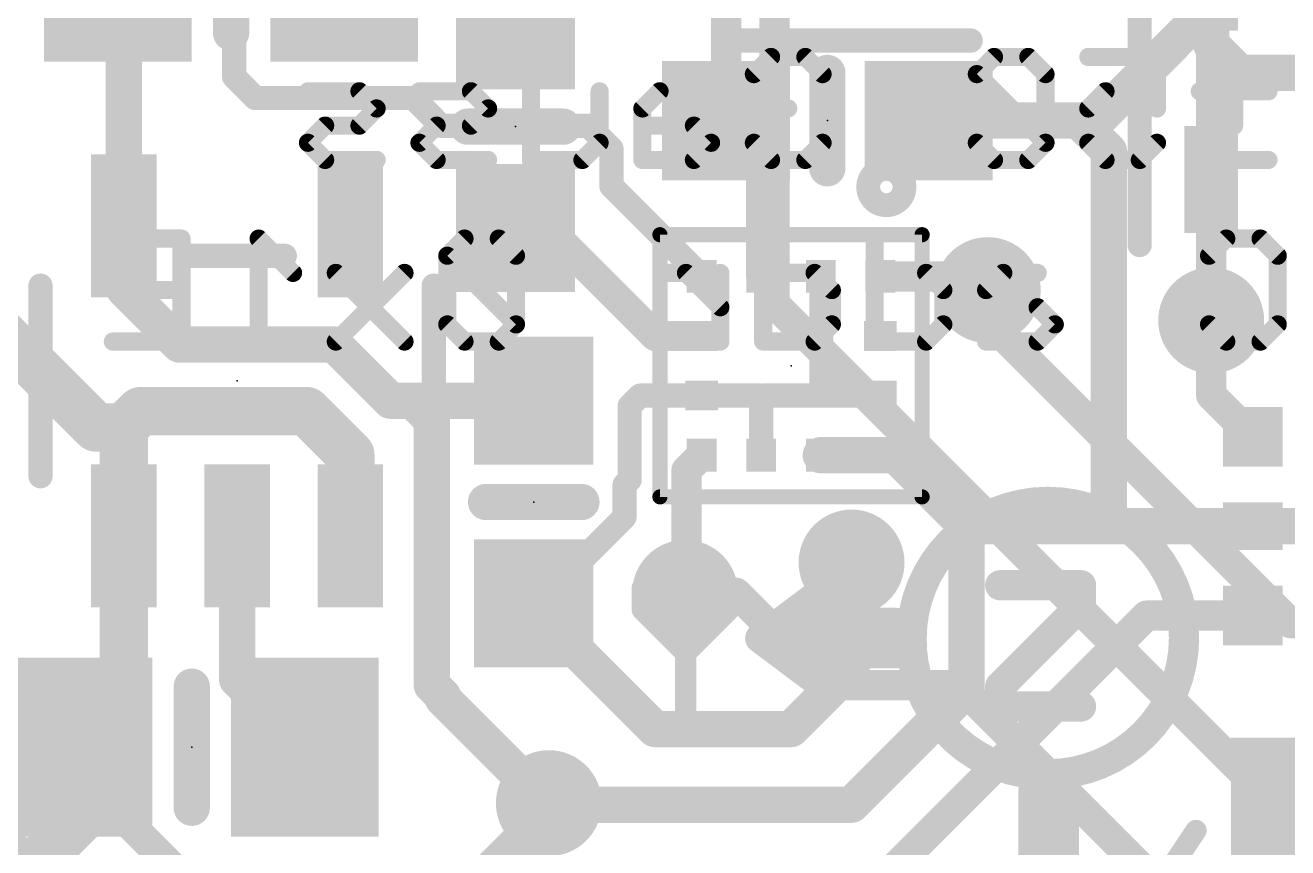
# Model space of a CAD drawing. Extents: x -0.1 to 25.5, y -0.1 to 17.9.
# Drawn here: x 6.27 to 16.87, y 4.85 to 11.75 of the extents above; entities that cross this region are included whole.
import ezdxf

# ---------------------------------------------------------------- set-up
doc = ezdxf.new("R2010")
doc.units = 0
for name, color, linetype in [('1', 12, 'CONTINUOUS'), ('16', 5, 'CONTINUOUS'), ('18', 110, 'CONTINUOUS'), ('21', 40, 'CONTINUOUS'), ('22', 6, 'CONTINUOUS'), ('23', 40, 'CONTINUOUS')]:
    doc.layers.add(name, color=color, linetype=linetype)

# ---------------------------------------------------------------- blocks, each defined once
blk = doc.blocks.new('RECT')
blk.add_solid([(-0.5, -0.5), (0.5, -0.5), (-0.5, 0.5), (0.5, 0.5)])
blk = doc.blocks.new('ROUNDV')
at = {"const_width": 0.5}
blk.add_lwpolyline([(0, -0.25, 1), (0, 0.25, 1), (0, -0.25)], format="xyb", dxfattribs=at)

msp = doc.modelspace()

# ---------------------------------------------------------------- linework, layer by layer
at = {"layer": '1'}
for points, const_width in [([(8.0262, 11.3158), (8.0262, 13.8178)], 0.2032), ([(7.1018, 10.0631), (7.1018, 12.1412)], 0.3048), ([(10.3886, 11.7466), (9.9432, 12.192)], 0.3048), ([(16.226, 12.153), (16.226, 11.587)], 0.3048), ([(12.1548, 10.9474), (12.1548, 12.1022)], 0.254), ([(15.2654, 10.9474), (16.226, 11.908)], 0.3048), ([(16.226, 11.587), (16.4656, 11.3474)], 0.3048), ([(16.4656, 11.3474), (17.6499, 11.3474)], 0.3048), ([(8.2048, 11.1372), (8.0262, 11.3158)], 0.2032), ([(9.5295, 11.1372), (8.2048, 11.1372)], 0.2032), ([(9.7623, 10.9043), (9.5295, 11.1372)], 0.2032), ([(12.45, 10.6522), (12.1548, 10.9474)], 0.254), ([(13.8548, 10.9474), (15.113, 10.9474)], 0.3048), ([(15.113, 10.9474), (15.2654, 10.9474)], 0.3048), ([(15.113, 10.9474), (15.367, 10.6934)], 0.3048), ([(10.9995, 10.9043), (9.7623, 10.9043)], 0.2032), ([(11.1934, 10.7104), (10.9995, 10.9043)], 0.2032), ([(11.1934, 10.3966), (11.1934, 10.7104)], 0.2032), ([(15.367, 10.6934), (15.367, 7.5438)], 0.3048), ([(12.45, 9.64), (12.45, 10.6522)], 0.254), ([(11.95, 9.64), (11.1934, 10.3966)], 0.2032), ([(16.226, 10.453), (16.226, 9.271)], 0.254), ([(7.1018, 9.5352), (7.1018, 10.0631)], 0.3048), ([(10.6544, 10.0466), (10.3886, 10.0466)], 0.254), ([(11.561, 9.14), (10.6544, 10.0466)], 0.254), ([(13.45, 9.64), (14.236, 9.64)], 0.254), ([(14.236, 9.64), (14.351, 9.525)], 0.254), ([(7.5692, 9.0678), (7.1018, 9.5352)], 0.3048), ([(12.95, 9.64), (12.954, 9.636)], 0.2032), ([(12.954, 9.636), (12.954, 8.64)], 0.2032), ([(5.85, 9.39), (6.8682, 8.3718)], 0.4064), ([(16.226, 9.271), (16.226, 8.643)], 0.254), ([(8.8675, 9.0678), (7.5692, 9.0678)], 0.3048), ([(9.3383, 8.597), (8.8675, 9.0678)], 0.3048), ([(11.95, 9.14), (11.561, 9.14)], 0.254), ([(7.1018, 8.3718), (7.239, 8.509)], 0.4064), ([(7.239, 8.509), (8.636, 8.509)], 0.4064), ([(9.0018, 8.1432), (8.636, 8.509)], 0.4064), ([(9.3383, 8.597), (9.525, 8.597)], 0.3048), ([(10.541, 8.597), (9.525, 8.597)], 0.3048), ([(9.525, 8.597), (9.6854, 8.4366)], 0.3048), ([(11.434, 8.64), (11.3458, 8.5518)], 0.2032), ([(11.95, 8.64), (11.434, 8.64)], 0.2032), ([(12.442, 8.64), (11.95, 8.64)], 0.2032), ([(12.45, 8.632), (12.442, 8.64)], 0.2032), ([(12.45, 8.632), (12.458, 8.64)], 0.2032), ([(12.45, 8.14), (12.45, 8.632)], 0.2032), ([(12.458, 8.64), (12.954, 8.64)], 0.2032), ([(12.954, 8.64), (13.45, 8.64)], 0.2032), ([(16.226, 8.643), (16.5752, 8.2938)], 0.254), ([(9.6854, 8.4366), (9.6854, 6.2122)], 0.3048), ([(11.3458, 8.5518), (11.3458, 7.9333)], 0.2032), ([(6.8682, 8.3718), (7.1018, 8.3718)], 0.4064), ([(7.1018, 7.4629), (7.1018, 8.3718)], 0.4064), ([(9.0018, 7.4629), (9.0018, 8.1432)], 0.4064), ([(11.95, 8.14), (11.823, 8.013)], 0.254), ([(12.95, 8.14), (13.45, 8.14)], 0.3048), ([(13.577, 8.14), (13.45, 8.14)], 0.3048), ([(14.1732, 7.5438), (13.577, 8.14)], 0.3048), ([(11.823, 8.013), (11.823, 7.124)], 0.254), ([(11.3458, 7.9333), (11.303, 7.8905)], 0.2032), ([(11.303, 7.8905), (11.303, 7.62)], 0.2032), ([(7.1018, 7.4629), (7.1018, 6.0706)], 0.4064), ([(11.303, 7.62), (10.58, 6.897)], 0.2032), ([(15.367, 7.5438), (14.1732, 7.5438)], 0.3048), ([(14.1732, 6.1722), (14.1732, 7.5438)], 0.3048), ([(16.5752, 7.5438), (15.367, 7.5438)], 0.3048), ([(16.5752, 7.5438), (17.526, 7.5438)], 0.3048), ([(8.0518, 7.4629), (8.0518, 6.2586)], 0.3048), ([(13.208, 6.35), (13.208, 7.239)], 0.3048), ([(11.823, 7.124), (11.7475, 7.0485)], 0.254), ([(11.7475, 7.0485), (11.811, 6.985)], 0.254), ([(10.541, 6.897), (10.541, 6.858)], 0.3048), ([(10.541, 6.858), (11.557, 5.842)], 0.3048), ([(10.58, 6.897), (10.541, 6.897)], 0.2032), ([(15.6838, 6.7938), (12.7, 3.81)], 0.254), ([(16.5752, 6.7938), (15.6838, 6.7938)], 0.254), ([(12.7, 5.842), (13.208, 6.35)], 0.3048), ([(8.0518, 6.2586), (8.6208, 5.6896)], 0.3048), ([(9.6854, 6.2122), (9.779, 6.1186)], 0.3048), ([(7.1018, 6.0706), (6.7208, 5.6896)], 0.4064), ([(9.779, 6.1186), (9.779, 6.096)], 0.3048), ([(13.208, 5.207), (14.1732, 6.1722)], 0.3048), ([(9.779, 6.096), (10.668, 5.207)], 0.3048), ([(11.557, 5.842), (12.7, 5.842)], 0.3048), ([(6.7208, 5.6896), (6.7208, 5.0698)], 0.4064), ([(10.668, 5.08), (10.668, 5.207)], 0.4064), ([(10.668, 5.207), (10.668, 5.2197)], 0.3048), ([(10.668, 5.207), (13.208, 5.207)], 0.3048), ([(6.7208, 5.0698), (5.08, 3.429)], 0.4064), ([(9.652, 4.064), (10.668, 5.08)], 0.4064)]:
    msp.add_lwpolyline(points, dxfattribs=dict(at, const_width=const_width))
for points, const_width in [([(10.3347, 11.6927, 1), (10.4425, 11.8005)], 0.1524), ([(16.2799, 11.6409, 1), (16.1721, 11.5331)], 0.1524), ([(16.1498, 11.587, 1), (16.3022, 11.587)], 0.1524), ([(16.4656, 11.4236, 1), (16.4656, 11.2712)], 0.1524), ([(16.4117, 11.2935, 1), (16.5195, 11.4013)], 0.1524), ([(8.0621, 11.3517, 1), (7.9903, 11.2798)], 0.1016), ([(7.9754, 11.3158, 1), (8.077, 11.3158)], 0.1016), ([(8.2048, 11.188, 1), (8.2048, 11.0864)], 0.1016), ([(9.5654, 11.1731, 1), (9.4935, 11.1013)], 0.1016), ([(9.5295, 11.0864, 1), (9.5295, 11.188)], 0.1016), ([(8.1688, 11.1013, 1), (8.2407, 11.1731)], 0.1016), ([(12.1997, 10.9923, 1), (12.1099, 10.9025)], 0.127), ([(13.8548, 11.0236, 1), (13.8548, 10.8712)], 0.1524), ([(15.113, 11.0236, 1), (15.113, 10.8712)], 0.1524), ([(15.1669, 11.0013, 1), (15.0591, 10.8935)], 0.1524), ([(15.113, 10.8712, 1), (15.113, 11.0236)], 0.1524), ([(15.2115, 11.0013, 1), (15.3193, 10.8935)], 0.1524), ([(15.2654, 10.8712, 1), (15.2654, 11.0236)], 0.1524), ([(9.7623, 10.9551, 1), (9.7623, 10.8535)], 0.1016), ([(9.7264, 10.8684, 1), (9.7983, 10.9402)], 0.1016), ([(11.0354, 10.9402, 1), (10.9635, 10.8684)], 0.1016), ([(10.9995, 10.8535, 1), (10.9995, 10.9551)], 0.1016), ([(12.0913, 10.9474, 1), (12.2183, 10.9474)], 0.127), ([(11.2442, 10.7104, 1), (11.1426, 10.7104)], 0.1016), ([(15.4432, 10.6934, 1), (15.2908, 10.6934)], 0.1524), ([(15.3131, 10.6395, 1), (15.4209, 10.7473)], 0.1524), ([(11.1575, 10.6744, 1), (11.2293, 10.7463)], 0.1016), ([(12.5135, 10.6522, 1), (12.3865, 10.6522)], 0.127), ([(12.4051, 10.6073, 1), (12.4949, 10.6971)], 0.127), ([(11.2293, 10.4325, 1), (11.1575, 10.3607)], 0.1016), ([(16.2895, 10.453, 1), (16.1625, 10.453)], 0.127), ([(11.1426, 10.3966, 1), (11.2442, 10.3966)], 0.1016), ([(7.178, 10.0631, 1), (7.0256, 10.0631)], 0.1524), ([(10.3886, 10.1101, 1), (10.3886, 9.9831)], 0.127), ([(10.6993, 10.0915, 1), (10.6095, 10.0017)], 0.127), ([(10.6544, 9.9831, 1), (10.6544, 10.1101)], 0.127), ([(7.0256, 10.0631, 1), (7.178, 10.0631)], 0.1524), ([(13.45, 9.7035, 1), (13.45, 9.5765)], 0.127), ([(14.2809, 9.6849, 1), (14.1911, 9.5951)], 0.127), ([(14.236, 9.5765, 1), (14.236, 9.7035)], 0.127), ([(7.1557, 9.5891, 1), (7.0479, 9.4813)], 0.1524), ([(11.9141, 9.6041, 1), (11.9859, 9.6759)], 0.1016), ([(12.3865, 9.64, 1), (12.5135, 9.64)], 0.127), ([(12.9859, 9.6759, 1), (12.9141, 9.6041)], 0.1016), ([(13.0048, 9.636, 1), (12.9032, 9.636)], 0.1016), ([(12.9181, 9.6001, 1), (12.9899, 9.6719)], 0.1016), ([(7.0256, 9.5352, 1), (7.178, 9.5352)], 0.1524), ([(14.3061, 9.4801, 1), (14.3959, 9.5699)], 0.127), ([(16.2895, 9.271, 1), (16.1625, 9.271)], 0.127), ([(16.1625, 9.271, 1), (16.2895, 9.271)], 0.127), ([(7.5692, 9.144, 1), (7.5692, 8.9916)], 0.1524), ([(8.9214, 9.1217, 1), (8.8136, 9.0139)], 0.1524), ([(8.8675, 8.9916, 1), (8.8675, 9.144)], 0.1524), ([(11.561, 9.2035, 1), (11.561, 9.0765)], 0.127), ([(11.5161, 9.0951, 1), (11.6059, 9.1849)], 0.127), ([(11.95, 9.0765, 1), (11.95, 9.2035)], 0.127), ([(7.5153, 9.0139, 1), (7.6231, 9.1217)], 0.1524), ([(7.239, 8.6106, 1), (7.239, 8.4074)], 0.2032), ([(7.3108, 8.4372, 1), (7.1672, 8.5808)], 0.2032), ([(8.7078, 8.5808, 1), (8.5642, 8.4372)], 0.2032), ([(8.636, 8.4074, 1), (8.636, 8.6106)], 0.2032), ([(9.3383, 8.6732, 1), (9.3383, 8.5208)], 0.1524), ([(9.2844, 8.5431, 1), (9.3922, 8.6509)], 0.1524), ([(9.525, 8.6732, 1), (9.525, 8.5208)], 0.1524), ([(9.5789, 8.6509, 1), (9.4711, 8.5431)], 0.1524), ([(9.525, 8.5208, 1), (9.525, 8.6732)], 0.1524), ([(10.541, 8.5208, 1), (10.541, 8.6732)], 0.1524), ([(11.434, 8.6908, 1), (11.434, 8.5892)], 0.1016), ([(11.4699, 8.6041, 1), (11.3981, 8.6759)], 0.1016), ([(11.95, 8.6908, 1), (11.95, 8.5892)], 0.1016), ([(11.95, 8.5892, 1), (11.95, 8.6908)], 0.1016), ([(12.4779, 8.6759, 1), (12.4061, 8.6041)], 0.1016), ([(12.5008, 8.632, 1), (12.3992, 8.632)], 0.1016), ([(12.4141, 8.6679, 1), (12.4859, 8.5961)], 0.1016), ([(12.458, 8.6908, 1), (12.458, 8.5892)], 0.1016), ([(12.4141, 8.5961, 1), (12.4859, 8.6679)], 0.1016), ([(12.4939, 8.6041, 1), (12.4221, 8.6759)], 0.1016), ([(12.442, 8.5892, 1), (12.442, 8.6908)], 0.1016), ([(12.954, 8.6908, 1), (12.954, 8.5892)], 0.1016), ([(12.9032, 8.64, 1), (13.0048, 8.64)], 0.1016), ([(12.954, 8.5892, 1), (12.954, 8.6908)], 0.1016), ([(13.45, 8.5892, 1), (13.45, 8.6908)], 0.1016), ([(16.2709, 8.6879, 1), (16.1811, 8.5981)], 0.127), ([(16.1625, 8.643, 1), (16.2895, 8.643)], 0.127), ([(9.7616, 8.4366, 1), (9.6092, 8.4366)], 0.1524), ([(11.3966, 8.5518, 1), (11.295, 8.5518)], 0.1016), ([(11.3099, 8.5877, 1), (11.3817, 8.5159)], 0.1016), ([(6.8682, 8.4734, 1), (6.8682, 8.2702)], 0.2032), ([(6.7964, 8.3, 1), (6.94, 8.4436)], 0.2032), ([(7.2034, 8.3718, 1), (7.0002, 8.3718)], 0.2032), ([(7.03, 8.4436, 1), (7.1736, 8.3)], 0.2032), ([(7.1018, 8.2702, 1), (7.1018, 8.4734)], 0.2032), ([(9.6315, 8.3827, 1), (9.7393, 8.4905)], 0.1524), ([(16.5303, 8.2489, 1), (16.6201, 8.3387)], 0.127), ([(9.1034, 8.1432, 1), (8.9002, 8.1432)], 0.2032), ([(8.93, 8.0714, 1), (9.0736, 8.215)], 0.2032), ([(11.9949, 8.0951, 1), (11.9051, 8.1849)], 0.127), ([(12.95, 8.2162, 1), (12.95, 8.0638)], 0.1524), ([(13.45, 8.2162, 1), (13.45, 8.0638)], 0.1524), ([(13.45, 8.0638, 1), (13.45, 8.2162)], 0.1524), ([(13.6309, 8.1939, 1), (13.5231, 8.0861)], 0.1524), ([(13.577, 8.0638, 1), (13.577, 8.2162)], 0.1524), ([(12.3992, 8.14, 1), (12.5008, 8.14)], 0.1016), ([(11.8865, 8.013, 1), (11.7595, 8.013)], 0.127), ([(11.7781, 8.0579, 1), (11.8679, 7.9681)], 0.127), ([(11.3538, 7.8905, 1), (11.2522, 7.8905)], 0.1016), ([(11.2671, 7.9264, 1), (11.3389, 7.8545)], 0.1016), ([(11.295, 7.9333, 1), (11.3966, 7.9333)], 0.1016), ([(11.3817, 7.8973, 1), (11.3099, 7.9692)], 0.1016), ([(7.2034, 7.4629, 1), (7.0002, 7.4629)], 0.2032), ([(11.2522, 7.62, 1), (11.3538, 7.62)], 0.1016), ([(11.3389, 7.5841, 1), (11.2671, 7.6559)], 0.1016), ([(14.1732, 7.62, 1), (14.1732, 7.4676)], 0.1524), ([(14.2494, 7.5438, 1), (14.097, 7.5438)], 0.1524), ([(14.1193, 7.4899, 1), (14.2271, 7.5977)], 0.1524), ([(15.367, 7.62, 1), (15.367, 7.4676)], 0.1524), ([(15.367, 7.4676, 1), (15.367, 7.62)], 0.1524), ([(16.5752, 7.62, 1), (16.5752, 7.4676)], 0.1524), ([(16.5752, 7.4676, 1), (16.5752, 7.62)], 0.1524), ([(7.0002, 7.4629, 1), (7.2034, 7.4629)], 0.2032), ([(8.128, 7.4629, 1), (7.9756, 7.4629)], 0.1524), ([(8.9002, 7.4629, 1), (9.1034, 7.4629)], 0.2032), ([(15.2908, 7.5438, 1), (15.4432, 7.5438)], 0.1524), ([(13.2842, 7.239, 1), (13.1318, 7.239)], 0.1524), ([(11.8679, 7.0791, 1), (11.7781, 7.1689)], 0.127), ([(11.7924, 7.0934, 1), (11.7026, 7.0036)], 0.127), ([(11.7026, 7.0934, 1), (11.7924, 7.0036)], 0.127), ([(11.7595, 7.124, 1), (11.8865, 7.124)], 0.127), ([(10.6172, 6.897, 1), (10.4648, 6.897)], 0.1524), ([(10.5949, 6.9119, 1), (10.4871, 6.8041)], 0.1524), ([(10.541, 6.9478, 1), (10.541, 6.8462)], 0.1016), ([(10.58, 6.8462, 1), (10.58, 6.9478)], 0.1016), ([(11.7661, 6.9401, 1), (11.8559, 7.0299)], 0.127), ([(10.4648, 6.858, 1), (10.6172, 6.858)], 0.1524), ([(10.5441, 6.9329, 1), (10.6159, 6.8611)], 0.1016), ([(15.6838, 6.8573, 1), (15.6838, 6.7303)], 0.127), ([(15.7287, 6.7489, 1), (15.6389, 6.8387)], 0.127), ([(16.5752, 6.7303, 1), (16.5752, 6.8573)], 0.127), ([(13.2619, 6.2961, 1), (13.1541, 6.4039)], 0.1524), ([(8.1057, 6.3125, 1), (7.9979, 6.2047)], 0.1524), ([(9.7393, 6.2661, 1), (9.6315, 6.1583)], 0.1524), ([(13.1318, 6.35, 1), (13.2842, 6.35)], 0.1524), ([(7.1736, 5.9988, 1), (7.03, 6.1424)], 0.2032), ([(7.9756, 6.2586, 1), (8.128, 6.2586)], 0.1524), ([(9.6092, 6.2122, 1), (9.7616, 6.2122)], 0.1524), ([(9.8552, 6.1186, 1), (9.7028, 6.1186)], 0.1524), ([(14.2271, 6.1183, 1), (14.1193, 6.2261)], 0.1524), ([(7.0002, 6.0706, 1), (7.2034, 6.0706)], 0.2032), ([(9.8329, 6.1499, 1), (9.7251, 6.0421)], 0.1524), ([(9.7028, 6.096, 1), (9.8552, 6.096)], 0.1524), ([(9.7251, 6.0647, 1), (9.8329, 6.1725)], 0.1524), ([(14.097, 6.1722, 1), (14.2494, 6.1722)], 0.1524), ([(11.557, 5.9182, 1), (11.557, 5.7658)], 0.1524), ([(11.5031, 5.7881, 1), (11.6109, 5.8959)], 0.1524), ([(12.6461, 5.8959, 1), (12.7539, 5.7881)], 0.1524), ([(12.7, 5.7658, 1), (12.7, 5.9182)], 0.1524), ([(6.8224, 5.6896, 1), (6.6192, 5.6896)], 0.2032), ([(6.649, 5.7614, 1), (6.7926, 5.6178)], 0.2032), ([(8.5669, 5.6357, 1), (8.6747, 5.7435)], 0.1524), ([(10.7696, 5.207, 1), (10.5664, 5.207)], 0.2032), ([(10.7442, 5.2197, 1), (10.5918, 5.2197)], 0.1524), ([(10.668, 5.2832, 1), (10.668, 5.1308)], 0.1524), ([(10.6141, 5.1531, 1), (10.7219, 5.2609)], 0.1524), ([(13.1541, 5.2609, 1), (13.2619, 5.1531)], 0.1524), ([(13.208, 5.1308, 1), (13.208, 5.2832)], 0.1524), ([(6.7926, 4.998, 1), (6.649, 5.1416)], 0.2032), ([(10.7398, 5.0082, 1), (10.5962, 5.1518)], 0.2032), ([(10.5918, 5.207, 1), (10.7442, 5.207)], 0.1524), ([(6.6192, 5.0698, 1), (6.8224, 5.0698)], 0.2032), ([(10.5664, 5.08, 1), (10.7696, 5.08)], 0.2032)]:
    msp.add_lwpolyline(points, format="xyb", dxfattribs=dict(at, const_width=const_width))
at = {"layer": '16', "const_width": 0.254}
for points in [[(16.226, 12.857), (16.226, 9.271)], [(12.5603, 12.7), (12.5603, 9.4107)], [(14.351, 9.525), (14.351, 9.271)], [(18.034, 3.937), (12.5603, 9.4107)], [(16.891, 6.731), (14.351, 9.271)], [(3.683, 8.509), (7.747, 4.445)], [(3.6714, 7.366), (7.1004, 3.937)], [(11.811, 6.985), (12.2394, 6.985)], [(12.2394, 6.985), (13.0141, 6.2103)], [(19.05, 6.731), (16.891, 6.731)], [(13.0141, 6.2103), (14.1097, 6.2103)], [(14.1097, 6.2103), (17.78, 2.54)]]:
    msp.add_lwpolyline(points, dxfattribs=at)
at = {"layer": '16', "const_width": 0.127}
for points in [[(14.4145, 9.525, 1), (14.2875, 9.525)], [(12.6052, 9.4556, 1), (12.5154, 9.3658)], [(12.4968, 9.4107, 1), (12.6238, 9.4107)], [(14.3959, 9.3159, 1), (14.3061, 9.2261)], [(14.2875, 9.271, 1), (14.4145, 9.271)], [(16.1625, 9.271, 1), (16.2895, 9.271)], [(11.811, 7.0485, 1), (11.811, 6.9215)], [(12.2843, 7.0299, 1), (12.1945, 6.9401)], [(12.2394, 6.9215, 1), (12.2394, 7.0485)], [(16.891, 6.7945, 1), (16.891, 6.6675)], [(16.8461, 6.6861, 1), (16.9359, 6.7759)], [(13.0141, 6.2738, 1), (13.0141, 6.1468)], [(12.9692, 6.1654, 1), (13.059, 6.2552)], [(14.1546, 6.2552, 1), (14.0648, 6.1654)], [(14.1097, 6.1468, 1), (14.1097, 6.2738)]]:
    msp.add_lwpolyline(points, format="xyb", dxfattribs=at)
at = {"layer": '21'}
for points, const_width in [([(8.001, 12.7), (8.001, 11.684)], 0.3048), ([(15.626, 9.903), (15.626, 12.703)], 0.2032), ([(14.208, 11.619), (12.208, 11.619)], 0.2032), ([(13.0048, 11.3474), (13.0048, 10.5474)], 0.3048), ([(9.9886, 10.8966), (10.7886, 10.8966)], 0.3048), ([(11.6, 7.79), (11.6, 9.99)], 0.127), ([(11.6, 9.99), (13.8, 9.99)], 0.127), ([(13.8, 9.99), (13.8, 7.79)], 0.127), ([(7.6518, 9.813), (8.4518, 9.813)], 0.2032), ([(6.4018, 9.563), (6.4018, 7.963)], 0.2032), ([(9.7018, 9.563), (9.7018, 7.963)], 0.2032), ([(10.941, 7.747), (10.141, 7.747)], 0.3048), ([(13.8, 7.79), (11.6, 7.79)], 0.127), ([(11.4514, 7.025), (11.4514, 6.8428)], 0.1778), ([(12.1802, 6.8428), (12.1802, 7.025)], 0.1778), ([(12.442, 6.605), (12.95, 6.986)], 0.254), ([(12.95, 6.986), (12.95, 6.732)], 0.254), ([(14.4556, 7.0484), (15.1335, 7.0484)], 0.254), ([(15.1335, 7.0484), (15.1335, 6.8789)], 0.254), ([(15.1335, 6.8789), (14.4556, 6.201)], 0.254), ([(11.4514, 6.8428), (11.8158, 6.4785)], 0.1778), ([(11.8158, 6.4785), (12.1802, 6.8428)], 0.1778), ([(12.7793, 6.858), (12.95, 6.858)], 0.254), ([(12.95, 6.732), (13.585, 6.732)], 0.254), ([(13.585, 6.732), (13.585, 6.478)], 0.254), ([(12.95, 6.224), (12.442, 6.605)], 0.254), ([(12.4433, 6.604), (13.585, 6.604)], 0.254), ([(13.585, 6.478), (12.95, 6.478)], 0.254), ([(12.95, 6.478), (12.95, 6.224)], 0.254), ([(11.8158, 6.4785), (11.8158, 5.9319)], 0.1778), ([(12.782, 6.35), (12.95, 6.35)], 0.254), ([(7.6708, 6.1976), (7.6708, 5.1816)], 0.3048), ([(14.4556, 6.201), (14.4556, 6.0315)], 0.254), ([(14.4556, 6.0315), (15.1335, 6.0315)], 0.254), ([(14.736, 5.333), (14.99, 5.333)], 0.254), ([(14.736, 4.698), (14.736, 5.333)], 0.254), ([(14.99, 5.333), (14.99, 4.698)], 0.254), ([(14.736, 5.08), (14.99, 5.08)], 0.254), ([(15.37, 4.991), (16.0988, 3.8979)], 0.1778), ([(16.0988, 4.991), (15.37, 3.8979)], 0.1778), ([(14.736, 4.826), (14.99, 4.826)], 0.254)]:
    msp.add_lwpolyline(points, dxfattribs=dict(at, const_width=const_width))
for points, const_width in [([(7.9248, 11.684, 1), (8.0772, 11.684)], 0.1524), ([(12.208, 11.6698, 1), (12.208, 11.5682)], 0.1016), ([(14.208, 11.5682, 1), (14.208, 11.6698)], 0.1016), ([(13.081, 11.3474, 1), (12.9286, 11.3474)], 0.1524), ([(9.9886, 10.9728, 1), (9.9886, 10.8204)], 0.1524), ([(10.7886, 10.8204, 1), (10.7886, 10.9728)], 0.1524), ([(12.9286, 10.5474, 1), (13.081, 10.5474)], 0.1524), ([(13.5, 10.29, 1), (13.5, 10.49, 1), (13.5, 10.29)], 0.3048), ([(11.6, 10.0218, 1), (11.6, 9.9582)], 0.0635), ([(11.6318, 9.99, 1), (11.5683, 9.99)], 0.0635), ([(13.8318, 9.99, 1), (13.7683, 9.99)], 0.0635), ([(13.8, 9.9582, 1), (13.8, 10.0218)], 0.0635), ([(7.6518, 9.8638, 1), (7.6518, 9.7622)], 0.1016), ([(8.4518, 9.7622, 1), (8.4518, 9.8638)], 0.1016), ([(15.5752, 9.903, 1), (15.6768, 9.903)], 0.1016), ([(6.4526, 9.563, 1), (6.351, 9.563)], 0.1016), ([(9.7526, 9.563, 1), (9.651, 9.563)], 0.1016), ([(6.351, 7.963, 1), (6.4526, 7.963)], 0.1016), ([(9.651, 7.963, 1), (9.7526, 7.963)], 0.1016), ([(10.141, 7.8232, 1), (10.141, 7.6708)], 0.1524), ([(10.941, 7.6708, 1), (10.941, 7.8232)], 0.1524), ([(11.6, 7.8217, 1), (11.6, 7.7583)], 0.0635), ([(14.855, 7.748, 0.4142), (13.712, 6.605)], 0.254), ([(13.8, 7.7583, 1), (13.8, 7.8217)], 0.0635), ([(15.998, 6.605, 0.4142), (14.855, 7.748)], 0.254), ([(14.855, 7.8115, 1), (14.855, 7.6845)], 0.127), ([(14.855, 7.6845, 1), (14.855, 7.8115)], 0.127), ([(11.5683, 7.79, 1), (11.6318, 7.79)], 0.0635), ([(13.7683, 7.79, 1), (13.8318, 7.79)], 0.0635), ([(11.4959, 7.025, 1), (11.407, 7.025)], 0.0889), ([(12.2246, 7.025, 1), (12.1357, 7.025)], 0.0889), ([(13.0135, 6.986, 1), (12.8865, 6.986)], 0.127), ([(12.9881, 6.9352, 1), (12.9119, 7.0368)], 0.127), ([(14.4556, 7.1119, 1), (14.4556, 6.9849)], 0.127), ([(15.197, 7.0484, 1), (15.07, 7.0484)], 0.127), ([(15.1335, 6.9849, 1), (15.1335, 7.1119)], 0.127), ([(15.1784, 6.834, 1), (15.0886, 6.9238)], 0.127), ([(11.4828, 6.8743, 1), (11.42, 6.8114)], 0.0889), ([(11.407, 6.8428, 1), (11.4959, 6.8428)], 0.0889), ([(12.1357, 6.8428, 1), (12.2246, 6.8428)], 0.0889), ([(12.2116, 6.8114, 1), (12.1487, 6.8743)], 0.0889), ([(12.7793, 6.9215, 1), (12.7793, 6.7945)], 0.127), ([(12.95, 6.7945, 1), (12.95, 6.9215)], 0.127), ([(15.07, 6.8789, 1), (15.197, 6.8789)], 0.127), ([(12.95, 6.7955, 1), (12.95, 6.6685)], 0.127), ([(12.8865, 6.732, 1), (13.0135, 6.732)], 0.127), ([(13.6485, 6.732, 1), (13.5215, 6.732)], 0.127), ([(13.585, 6.6685, 1), (13.585, 6.7955)], 0.127), ([(12.4801, 6.6558, 1), (12.4039, 6.5542)], 0.127), ([(12.4039, 6.6558, 1), (12.4801, 6.5542)], 0.127), ([(12.4433, 6.6675, 1), (12.4433, 6.5405)], 0.127), ([(13.585, 6.5405, 1), (13.585, 6.6675)], 0.127), ([(13.712, 6.605, 0.4245), (14.855, 5.462)], 0.254), ([(13.7755, 6.6039, 1), (13.6485, 6.6061)], 0.127), ([(14.855, 5.462, 0.4142), (15.998, 6.605)], 0.254), ([(16.0615, 6.605, 1), (15.9345, 6.605)], 0.127), ([(12.95, 6.5415, 1), (12.95, 6.4145)], 0.127), ([(13.0135, 6.478, 1), (12.8865, 6.478)], 0.127), ([(13.585, 6.4145, 1), (13.585, 6.5415)], 0.127), ([(13.6485, 6.605, 1), (13.7755, 6.605)], 0.127), ([(15.9345, 6.605, 1), (16.0615, 6.605)], 0.127), ([(11.7843, 6.5099, 1), (11.8472, 6.447)], 0.0889), ([(11.8602, 6.4785, 1), (11.7713, 6.4785)], 0.0889), ([(11.7843, 6.447, 1), (11.8472, 6.5099)], 0.0889), ([(12.782, 6.4135, 1), (12.782, 6.2865)], 0.127), ([(12.95, 6.2865, 1), (12.95, 6.4135)], 0.127), ([(13.5215, 6.478, 1), (13.6485, 6.478)], 0.127), ([(7.747, 6.1976, 1), (7.5946, 6.1976)], 0.1524), ([(12.8865, 6.224, 1), (13.0135, 6.224)], 0.127), ([(12.9119, 6.1732, 1), (12.9881, 6.2748)], 0.127), ([(14.5191, 6.201, 1), (14.3921, 6.201)], 0.127), ([(14.4107, 6.2459, 1), (14.5005, 6.1561)], 0.127), ([(14.4556, 6.095, 1), (14.4556, 5.968)], 0.127), ([(15.1335, 5.968, 1), (15.1335, 6.095)], 0.127), ([(14.3921, 6.0315, 1), (14.5191, 6.0315)], 0.127), ([(11.7713, 5.9319, 1), (11.8602, 5.9319)], 0.0889), ([(14.855, 5.5255, 1), (14.855, 5.3985)], 0.127), ([(14.8561, 5.3985, 1), (14.8539, 5.5255)], 0.127), ([(14.736, 5.3965, 1), (14.736, 5.2695)], 0.127), ([(14.7995, 5.333, 1), (14.6725, 5.333)], 0.127), ([(15.0535, 5.333, 1), (14.9265, 5.333)], 0.127), ([(14.99, 5.2695, 1), (14.99, 5.3965)], 0.127), ([(7.5946, 5.1816, 1), (7.747, 5.1816)], 0.1524), ([(14.736, 5.1435, 1), (14.736, 5.0165)], 0.127), ([(14.99, 5.0165, 1), (14.99, 5.1435)], 0.127), ([(15.407, 5.0157, 1), (15.333, 4.9664)], 0.0889), ([(16.1357, 4.9664, 1), (16.0618, 5.0157)], 0.0889), ([(14.736, 4.8895, 1), (14.736, 4.7625)], 0.127), ([(14.99, 4.7625, 1), (14.99, 4.8895)], 0.127)]:
    msp.add_lwpolyline(points, format="xyb", dxfattribs=dict(at, const_width=const_width))
at = {"layer": '22', "const_width": 0.1524}
for points in [[(12.3883, 11.3375), (12.5324, 11.4815)], [(12.5324, 11.4815), (12.8205, 11.4815)], [(12.8205, 11.4815), (12.9646, 11.3375)], [(14.4034, 11.4815), (14.2594, 11.3375)], [(14.6915, 11.4815), (14.4034, 11.4815)], [(14.8356, 11.3375), (14.6915, 11.4815)], [(15.1949, 11.4815), (15.7711, 11.4815)], [(15.7711, 11.4815), (15.7711, 11.0494)], [(16.4185, 11.4815), (16.4185, 10.9053)], [(12.9646, 11.3375), (12.9646, 10.7613)], [(14.2594, 11.3375), (14.2594, 10.7613)], [(14.8356, 10.7613), (14.2594, 11.3375)], [(14.8356, 10.7613), (14.8356, 11.3375)], [(9.0784, 11.1934), (8.6463, 11.1934)], [(9.2225, 11.0494), (9.0784, 11.1934)], [(10.014, 11.1934), (9.5818, 11.1934)], [(10.158, 11.0494), (10.014, 11.1934)], [(10.5173, 10.6172), (10.5173, 11.1934)], [(11.0935, 11.1934), (11.0935, 10.7613)], [(11.5969, 11.1934), (11.4528, 11.0494)], [(11.885, 11.1934), (11.5969, 11.1934)], [(15.339, 11.1934), (15.1949, 11.0494)], [(15.483, 11.1934), (15.339, 11.1934)], [(15.7711, 11.0494), (15.483, 11.1934)], [(16.7066, 11.1934), (16.1304, 11.1934)], [(9.0784, 10.9053), (9.2225, 11.0494)], [(10.014, 10.9053), (10.158, 11.0494)], [(11.4528, 11.0494), (11.4528, 10.6172)], [(12.3883, 10.7613), (12.3883, 11.0494)], [(12.3883, 11.0494), (12.6765, 11.0494)], [(15.1949, 11.0494), (15.1949, 10.7613)], [(8.6463, 10.7613), (8.7903, 10.9053)], [(8.7903, 10.9053), (9.0784, 10.9053)], [(9.5818, 10.7613), (9.7258, 10.9053)], [(9.7258, 10.9053), (10.014, 10.9053)], [(11.885, 10.9053), (11.4528, 10.9053)], [(12.029, 10.7613), (11.885, 10.9053)], [(8.7903, 10.6172), (8.6463, 10.7613)], [(9.7258, 10.6172), (9.5818, 10.7613)], [(11.0935, 10.7613), (10.9495, 10.6172)], [(11.885, 10.6172), (12.029, 10.7613)], [(12.5324, 10.6172), (12.3883, 10.7613)], [(12.9646, 10.7613), (12.8205, 10.6172)], [(14.2594, 10.7613), (14.4034, 10.6172)], [(14.6915, 10.6172), (14.8356, 10.7613)], [(15.1949, 10.7613), (15.339, 10.6172)], [(15.6271, 10.6172), (15.7711, 10.7613)], [(9.2225, 10.6172), (8.7903, 10.6172)], [(10.158, 10.6172), (9.7258, 10.6172)], [(10.9495, 10.6172), (10.5173, 10.6172)], [(11.4528, 10.6172), (11.885, 10.6172)], [(12.8205, 10.6172), (12.5324, 10.6172)], [(14.4034, 10.6172), (14.6915, 10.6172)], [(15.339, 10.6172), (15.6271, 10.6172)], [(16.7066, 10.6172), (16.1304, 10.6172)], [(7.0091, 9.9575), (7.5853, 9.9575)], [(7.5853, 9.9575), (7.5853, 9.0932)], [(8.5209, 9.6694), (8.2327, 9.9575)], [(8.2327, 9.9575), (8.2327, 9.0932)], [(9.9597, 9.9575), (9.8157, 9.8135)], [(10.2478, 9.9575), (9.9597, 9.9575)], [(10.3919, 9.8135), (10.2478, 9.9575)], [(12.4663, 9.9575), (12.4663, 9.0932)], [(13.4018, 9.9575), (13.4018, 9.0932)], [(16.2084, 9.8135), (16.3524, 9.9575)], [(16.3524, 9.9575), (16.6405, 9.9575)], [(16.6405, 9.9575), (16.7846, 9.8135)], [(9.8157, 9.8135), (9.8157, 9.2373)], [(10.3919, 9.2373), (9.8157, 9.8135)], [(10.3919, 9.2373), (10.3919, 9.8135)], [(16.7846, 9.8135), (16.7846, 9.2373)], [(9.4564, 9.6694), (8.8801, 9.0932)], [(9.4564, 9.0932), (8.8801, 9.6694)], [(11.8189, 9.6694), (11.6748, 9.6694)], [(12.107, 9.3813), (11.8189, 9.6694)], [(12.107, 9.0932), (12.107, 9.6694)], [(12.8985, 9.6694), (12.4663, 9.6694)], [(13.0425, 9.5254), (12.8985, 9.6694)], [(13.834, 9.6694), (13.4018, 9.6694)], [(13.978, 9.5254), (13.834, 9.6694)], [(14.4814, 9.6694), (14.3373, 9.5254)], [(14.7695, 9.6694), (14.4814, 9.6694)], [(7.5853, 9.5254), (7.2972, 9.5254)], [(13.0425, 9.2373), (13.0425, 9.5254)], [(13.978, 9.2373), (13.978, 9.5254)], [(14.3373, 9.5254), (14.3373, 9.0932)], [(14.7695, 9.3813), (14.3373, 9.3813)], [(14.9136, 9.2373), (14.7695, 9.3813)], [(9.8157, 9.2373), (9.9597, 9.0932)], [(10.2478, 9.0932), (10.3919, 9.2373)], [(12.8985, 9.0932), (13.0425, 9.2373)], [(13.834, 9.0932), (13.978, 9.2373)], [(14.7695, 9.0932), (14.9136, 9.2373)], [(16.3524, 9.0932), (16.2084, 9.2373)], [(16.7846, 9.2373), (16.6405, 9.0932)], [(7.5853, 9.0932), (7.0091, 9.0932)], [(8.5209, 9.0932), (7.9446, 9.0932)], [(9.9597, 9.0932), (10.2478, 9.0932)], [(12.4663, 9.0932), (12.8985, 9.0932)], [(13.4018, 9.0932), (13.834, 9.0932)], [(14.3373, 9.0932), (14.7695, 9.0932)], [(16.6405, 9.0932), (16.3524, 9.0932)]]:
    msp.add_lwpolyline(points, dxfattribs=at)
at = {"layer": '22', "const_width": 0.0762}
for points in [[(12.5324, 11.5196, 1), (12.5324, 11.4434)], [(12.5593, 11.4546, 1), (12.5055, 11.5085)], [(12.8474, 11.5085, 1), (12.7936, 11.4546)], [(12.8205, 11.4434, 1), (12.8205, 11.5196)], [(14.4034, 11.5196, 1), (14.4034, 11.4434)], [(14.4304, 11.4546, 1), (14.3765, 11.5085)], [(14.7185, 11.5085, 1), (14.6646, 11.4546)], [(14.6915, 11.4434, 1), (14.6915, 11.5196)], [(15.1949, 11.5196, 1), (15.1949, 11.4434)], [(15.8092, 11.4815, 1), (15.733, 11.4815)], [(15.7711, 11.4434, 1), (15.7711, 11.5196)], [(16.4566, 11.4815, 1), (16.3804, 11.4815)], [(12.3614, 11.3644, 1), (12.4153, 11.3105)], [(13.0027, 11.3375, 1), (12.9265, 11.3375)], [(12.9376, 11.3105, 1), (12.9915, 11.3644)], [(14.2863, 11.3644, 1), (14.2324, 11.3105)], [(14.2324, 11.3644, 1), (14.2863, 11.3105)], [(14.2975, 11.3375, 1), (14.2213, 11.3375)], [(14.8737, 11.3375, 1), (14.7975, 11.3375)], [(14.8087, 11.3105, 1), (14.8625, 11.3644)], [(8.6463, 11.2315, 1), (8.6463, 11.1553)], [(9.1054, 11.2204, 1), (9.0515, 11.1665)], [(9.0784, 11.1553, 1), (9.0784, 11.2315)], [(9.5818, 11.2315, 1), (9.5818, 11.1553)], [(10.0409, 11.2204, 1), (9.987, 11.1665)], [(10.014, 11.1553, 1), (10.014, 11.2315)], [(10.5554, 11.1934, 1), (10.4792, 11.1934)], [(11.1316, 11.1934, 1), (11.0554, 11.1934)], [(11.5969, 11.2315, 1), (11.5969, 11.1553)], [(11.6238, 11.1665, 1), (11.5699, 11.2204)], [(11.885, 11.1553, 1), (11.885, 11.2315)], [(15.339, 11.2315, 1), (15.339, 11.1553)], [(15.3659, 11.1665, 1), (15.312, 11.2204)], [(15.5, 11.2275, 1), (15.466, 11.1593)], [(15.483, 11.1553, 1), (15.483, 11.2315)], [(16.1304, 11.2315, 1), (16.1304, 11.1553)], [(16.7066, 11.1553, 1), (16.7066, 11.2315)], [(9.2494, 11.0224, 1), (9.1955, 11.0763)], [(10.1849, 11.0224, 1), (10.1311, 11.0763)], [(11.4909, 11.0494, 1), (11.4147, 11.0494)], [(12.4264, 11.0494, 1), (12.3502, 11.0494)], [(12.3883, 11.0875, 1), (12.3883, 11.0113)], [(12.6765, 11.0113, 1), (12.6765, 11.0875)], [(15.233, 11.0494, 1), (15.1568, 11.0494)], [(9.1955, 11.0224, 1), (9.2494, 11.0763)], [(10.1311, 11.0224, 1), (10.1849, 11.0763)], [(11.4259, 11.0763, 1), (11.4798, 11.0224)], [(15.168, 11.0763, 1), (15.2218, 11.0224)], [(15.733, 11.0494, 1), (15.8092, 11.0494)], [(15.7541, 11.0153, 1), (15.7882, 11.0834)], [(8.7903, 10.9434, 1), (8.7903, 10.8672)], [(8.8173, 10.8784, 1), (8.7634, 10.9323)], [(9.0515, 10.9323, 1), (9.1054, 10.8784)], [(9.0784, 10.8672, 1), (9.0784, 10.9434)], [(9.7258, 10.9434, 1), (9.7258, 10.8672)], [(9.7528, 10.8784, 1), (9.6989, 10.9323)], [(9.987, 10.9323, 1), (10.0409, 10.8784)], [(10.014, 10.8672, 1), (10.014, 10.9434)], [(11.4528, 10.9434, 1), (11.4528, 10.8672)], [(11.9119, 10.9323, 1), (11.858, 10.8784)], [(11.885, 10.8672, 1), (11.885, 10.9434)], [(16.3804, 10.9053, 1), (16.4566, 10.9053)], [(8.6732, 10.7882, 1), (8.6193, 10.7343)], [(8.6193, 10.7882, 1), (8.6732, 10.7343)], [(9.6087, 10.7882, 1), (9.5548, 10.7343)], [(9.5548, 10.7882, 1), (9.6087, 10.7343)], [(11.1205, 10.7343, 1), (11.0666, 10.7882)], [(12.056, 10.7343, 1), (12.0021, 10.7882)], [(12.0021, 10.7343, 1), (12.056, 10.7882)], [(12.4153, 10.7882, 1), (12.3614, 10.7343)], [(12.9915, 10.7343, 1), (12.9376, 10.7882)], [(14.2863, 10.7882, 1), (14.2324, 10.7343)], [(14.8625, 10.7343, 1), (14.8087, 10.7882)], [(14.8087, 10.7343, 1), (14.8625, 10.7882)], [(15.2218, 10.7882, 1), (15.168, 10.7343)], [(15.7981, 10.7343, 1), (15.7442, 10.7882)], [(11.0554, 10.7613, 1), (11.1316, 10.7613)], [(12.3502, 10.7613, 1), (12.4264, 10.7613)], [(12.9265, 10.7613, 1), (13.0027, 10.7613)], [(14.2213, 10.7613, 1), (14.2975, 10.7613)], [(14.7975, 10.7613, 1), (14.8737, 10.7613)], [(15.1568, 10.7613, 1), (15.233, 10.7613)], [(8.7903, 10.6553, 1), (8.7903, 10.5791)], [(8.7634, 10.5903, 1), (8.8173, 10.6441)], [(9.2225, 10.5791, 1), (9.2225, 10.6553)], [(9.7258, 10.6553, 1), (9.7258, 10.5791)], [(9.6989, 10.5903, 1), (9.7528, 10.6441)], [(10.158, 10.5791, 1), (10.158, 10.6553)], [(10.5173, 10.6553, 1), (10.5173, 10.5791)], [(10.4792, 10.6172, 1), (10.5554, 10.6172)], [(10.9225, 10.6441, 1), (10.9764, 10.5903)], [(10.9495, 10.5791, 1), (10.9495, 10.6553)], [(11.4528, 10.6553, 1), (11.4528, 10.5791)], [(11.4147, 10.6172, 1), (11.4909, 10.6172)], [(11.858, 10.6441, 1), (11.9119, 10.5903)], [(11.885, 10.5791, 1), (11.885, 10.6553)], [(12.5324, 10.6553, 1), (12.5324, 10.5791)], [(12.5055, 10.5903, 1), (12.5593, 10.6441)], [(12.7936, 10.6441, 1), (12.8474, 10.5903)], [(12.8205, 10.5791, 1), (12.8205, 10.6553)], [(14.4034, 10.6553, 1), (14.4034, 10.5791)], [(14.3765, 10.5903, 1), (14.4304, 10.6441)], [(14.6646, 10.6441, 1), (14.7185, 10.5903)], [(14.6915, 10.5791, 1), (14.6915, 10.6553)], [(15.339, 10.6553, 1), (15.339, 10.5791)], [(15.312, 10.5903, 1), (15.3659, 10.6441)], [(15.6001, 10.6441, 1), (15.654, 10.5903)], [(15.6271, 10.5791, 1), (15.6271, 10.6553)], [(16.1304, 10.6553, 1), (16.1304, 10.5791)], [(16.7066, 10.5791, 1), (16.7066, 10.6553)], [(7.0091, 9.9956, 1), (7.0091, 9.9194)], [(7.6234, 9.9575, 1), (7.5472, 9.9575)], [(7.5853, 9.9194, 1), (7.5853, 9.9956)], [(8.2597, 9.9845, 1), (8.2058, 9.9306)], [(8.2708, 9.9575, 1), (8.1946, 9.9575)], [(9.9597, 9.9956, 1), (9.9597, 9.9194)], [(9.9867, 9.9306, 1), (9.9328, 9.9845)], [(10.2748, 9.9845, 1), (10.2209, 9.9306)], [(10.2478, 9.9194, 1), (10.2478, 9.9956)], [(12.5044, 9.9575, 1), (12.4282, 9.9575)], [(13.4399, 9.9575, 1), (13.3637, 9.9575)], [(16.3524, 9.9956, 1), (16.3524, 9.9194)], [(16.3794, 9.9306, 1), (16.3255, 9.9845)], [(16.6675, 9.9845, 1), (16.6136, 9.9306)], [(16.6405, 9.9194, 1), (16.6405, 9.9956)], [(9.8426, 9.8404, 1), (9.7887, 9.7865)], [(9.7887, 9.8404, 1), (9.8426, 9.7865)], [(9.8538, 9.8135, 1), (9.7776, 9.8135)], [(10.43, 9.8135, 1), (10.3538, 9.8135)], [(10.3649, 9.7865, 1), (10.4188, 9.8404)], [(16.1814, 9.8404, 1), (16.2353, 9.7865)], [(16.8227, 9.8135, 1), (16.7465, 9.8135)], [(16.7577, 9.7865, 1), (16.8115, 9.8404)], [(8.4939, 9.6425, 1), (8.5478, 9.6964)], [(8.9071, 9.6964, 1), (8.8532, 9.6425)], [(9.4833, 9.6425, 1), (9.4294, 9.6964)], [(11.6748, 9.7075, 1), (11.6748, 9.6313)], [(11.8458, 9.6964, 1), (11.792, 9.6425)], [(11.8189, 9.6313, 1), (11.8189, 9.7075)], [(12.1451, 9.6694, 1), (12.0689, 9.6694)], [(12.4663, 9.7075, 1), (12.4663, 9.6313)], [(12.9254, 9.6964, 1), (12.8715, 9.6425)], [(12.8985, 9.6313, 1), (12.8985, 9.7075)], [(13.4018, 9.7075, 1), (13.4018, 9.6313)], [(13.8609, 9.6964, 1), (13.807, 9.6425)], [(13.834, 9.6313, 1), (13.834, 9.7075)], [(14.4814, 9.7075, 1), (14.4814, 9.6313)], [(14.5083, 9.6425, 1), (14.4545, 9.6964)], [(14.7695, 9.6313, 1), (14.7695, 9.7075)], [(7.2972, 9.5635, 1), (7.2972, 9.4873)], [(7.5853, 9.4873, 1), (7.5853, 9.5635)], [(13.0806, 9.5254, 1), (13.0044, 9.5254)], [(13.0156, 9.4984, 1), (13.0695, 9.5523)], [(14.0161, 9.5254, 1), (13.9399, 9.5254)], [(13.9511, 9.4984, 1), (14.005, 9.5523)], [(14.3754, 9.5254, 1), (14.2992, 9.5254)], [(14.3104, 9.5523, 1), (14.3643, 9.4984)], [(12.0801, 9.3544, 1), (12.1339, 9.4083)], [(14.3373, 9.4194, 1), (14.3373, 9.3432)], [(14.7964, 9.4083, 1), (14.7426, 9.3544)], [(14.7695, 9.3432, 1), (14.7695, 9.4194)], [(9.8426, 9.2642, 1), (9.7887, 9.2103)], [(9.7776, 9.2373, 1), (9.8538, 9.2373)], [(10.3538, 9.2373, 1), (10.43, 9.2373)], [(10.4188, 9.2103, 1), (10.3649, 9.2642)], [(10.3649, 9.2103, 1), (10.4188, 9.2642)], [(13.0044, 9.2373, 1), (13.0806, 9.2373)], [(13.0695, 9.2103, 1), (13.0156, 9.2642)], [(13.9399, 9.2373, 1), (14.0161, 9.2373)], [(14.005, 9.2103, 1), (13.9511, 9.2642)], [(14.9405, 9.2103, 1), (14.8866, 9.2642)], [(14.8866, 9.2103, 1), (14.9405, 9.2642)], [(16.2353, 9.2642, 1), (16.1814, 9.2103)], [(16.7465, 9.2373, 1), (16.8227, 9.2373)], [(16.8115, 9.2103, 1), (16.7577, 9.2642)], [(7.0091, 9.1313, 1), (7.0091, 9.0551)], [(7.5472, 9.0932, 1), (7.6234, 9.0932)], [(7.5853, 9.0551, 1), (7.5853, 9.1313)], [(7.9446, 9.1313, 1), (7.9446, 9.0551)], [(8.1946, 9.0932, 1), (8.2708, 9.0932)], [(8.5209, 9.0551, 1), (8.5209, 9.1313)], [(8.8532, 9.1201, 1), (8.9071, 9.0663)], [(9.4294, 9.0663, 1), (9.4833, 9.1201)], [(9.9597, 9.1313, 1), (9.9597, 9.0551)], [(9.9328, 9.0663, 1), (9.9867, 9.1201)], [(10.2209, 9.1201, 1), (10.2748, 9.0663)], [(10.2478, 9.0551, 1), (10.2478, 9.1313)], [(12.0689, 9.0932, 1), (12.1451, 9.0932)], [(12.4663, 9.1313, 1), (12.4663, 9.0551)], [(12.4282, 9.0932, 1), (12.5044, 9.0932)], [(12.8715, 9.1201, 1), (12.9254, 9.0663)], [(12.8985, 9.0551, 1), (12.8985, 9.1313)], [(13.4018, 9.1313, 1), (13.4018, 9.0551)], [(13.3637, 9.0932, 1), (13.4399, 9.0932)], [(13.807, 9.1201, 1), (13.8609, 9.0663)], [(13.834, 9.0551, 1), (13.834, 9.1313)], [(14.3373, 9.1313, 1), (14.3373, 9.0551)], [(14.2992, 9.0932, 1), (14.3754, 9.0932)], [(14.7426, 9.1201, 1), (14.7964, 9.0663)], [(14.7695, 9.0551, 1), (14.7695, 9.1313)], [(16.3524, 9.1313, 1), (16.3524, 9.0551)], [(16.3255, 9.0663, 1), (16.3794, 9.1201)], [(16.6136, 9.1201, 1), (16.6675, 9.0663)], [(16.6405, 9.0551, 1), (16.6405, 9.1313)]]:
    msp.add_lwpolyline(points, format="xyb", dxfattribs=at)
at = {"layer": '23'}
for p in [(13.0048, 10.9474), (10.3886, 10.8966), (12.7, 8.89), (8.0518, 8.763), (10.541, 7.747), (7.6708, 5.6896)]:
    msp.add_point(p, dxfattribs=at)

# ---------------------------------------------------------------- block references
at = {"layer": '1'}
for p, xscale, yscale in [((7.051, 12.192), 1.24, 1.5), ((8.951, 12.192), 1.24, 1.5), ((7.1018, 10.0631), 0.55, 1.2), ((9.0018, 10.0631), 0.55, 1.2), ((11.95, 9.14), 0.275, 0.25), ((11.95, 8.64), 0.275, 0.25), ((7.1018, 7.4629), 0.55, 1.2), ((8.0518, 7.4629), 0.55, 1.2), ((9.0018, 7.4629), 0.55, 1.2), ((6.7208, 5.6896), 1.24, 1.5), ((8.6208, 5.6896), 1.24, 1.5)]:
    msp.add_blockref('RECT', p, dxfattribs=dict(at, xscale=xscale, yscale=yscale))
for p, xscale, yscale, rotation in [((16.226, 12.153), 0.45, 0.9, 180), ((16.226, 10.453), 0.45, 0.9, 180), ((11.95, 9.64), 0.275, 0.25, 270), ((12.45, 9.64), 0.275, 0.25, 270), ((12.95, 9.64), 0.275, 0.25, 270), ((13.45, 9.64), 0.275, 0.25, 270), ((13.45, 9.14), 0.275, 0.25, 180), ((13.45, 8.64), 0.275, 0.25, 180), ((16.5752, 8.2938), 0.5, 0.5, 90), ((11.95, 8.14), 0.275, 0.25, 90), ((12.45, 8.14), 0.275, 0.25, 90), ((12.95, 8.14), 0.275, 0.25, 90), ((13.45, 8.14), 0.275, 0.25, 90), ((16.5752, 7.5438), 0.4, 0.5, 90), ((16.5752, 6.7938), 0.5, 0.5, 90)]:
    msp.add_blockref('RECT', p, dxfattribs=dict(at, xscale=xscale, yscale=yscale, rotation=rotation))
at = {"layer": '1', "xscale": 1.075}
for p, rotation in [((10.3886, 11.7466), 90), ((10.3886, 10.0466), 90), ((10.541, 8.597), 270), ((10.541, 6.897), 270), ((16.93, 5.2705), 180)]:
    msp.add_blockref('RECT', p, dxfattribs=dict(at, rotation=rotation))
for p in [(12.1548, 10.9474), (13.8548, 10.9474)]:
    msp.add_blockref('RECT', p, dxfattribs=at)
at = {"layer": '18', "xscale": 0.889, "yscale": 0.889}
for p in [(14.351, 9.525), (14.351, 9.525), (16.226, 9.271), (16.226, 9.271), (13.208, 7.239), (13.208, 7.239), (11.811, 6.985), (11.811, 6.985), (10.668, 5.2197), (10.668, 5.2197)]:
    msp.add_blockref('ROUNDV', p, dxfattribs=at)

doc.saveas('drawing.dxf')
